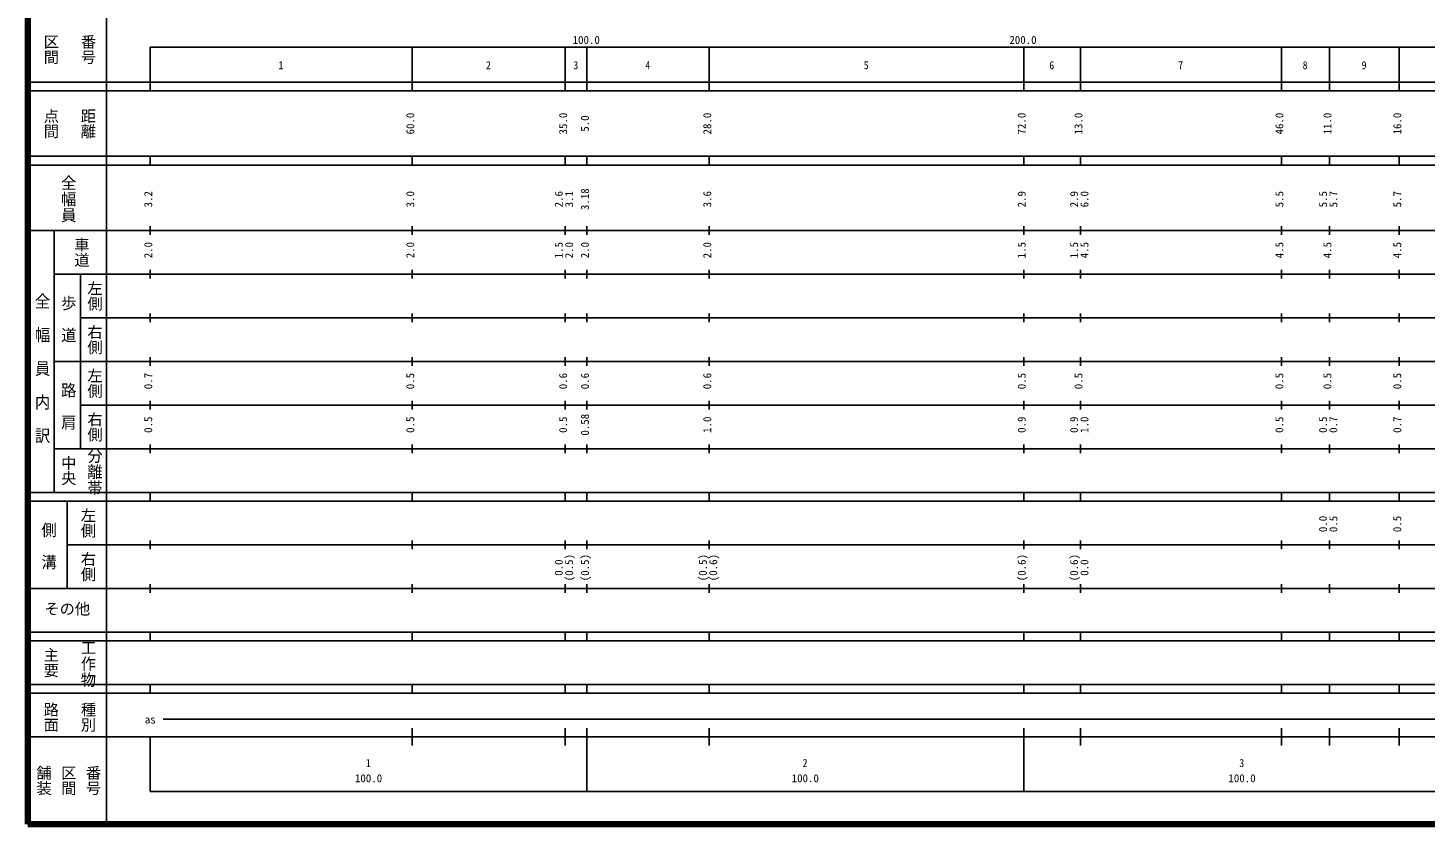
# Model space of a CAD drawing. Units: millimetres on the paper, enlarged 1000 times. Extents: x 40000 to 680000, y 20000 to 380000.
# Drawn here: x 40000 to 359902, y 20000 to 202409 of the extents above; entities that cross this region are included whole.
import ezdxf
from ezdxf.enums import TextEntityAlignment as Align

# ---------------------------------------------------------------- set-up
doc = ezdxf.new("R2010")
doc.units = ezdxf.units.MM
doc.header["$LTSCALE"] = 1000
doc.layers.add('M-TTL', color=2, linetype='Continuous', lineweight=140)
doc.layers.add('M-TTL-BAND', color=7, linetype='Continuous', lineweight=25)
doc.styles.add('@ＭＳ 明朝', font='')
doc.styles.add('ＭＳ ゴシック', font='')
doc.styles.get('@ＭＳ 明朝').set_extended_font_data('@MS Mincho')
doc.styles.get('ＭＳ ゴシック').set_extended_font_data('MS Gothic')

msp = doc.modelspace()

# ---------------------------------------------------------------- linework, layer by layer
at = {"layer": 'M-TTL'}
for p, q in [((40000, 380000), (40000, 20000)), ((40000, 20000), (680000, 20000))]:
    msp.add_line(p, q, dxfattribs=at)
at = {"layer": 'M-TTL-BAND'}
for p, q in [((58000, 370000), (58000, 20000)), ((68000, 198000), (579000, 198000)), ((68000, 198000), (68000, 188000)), ((128000, 188000), (128000, 198000)), ((163000, 188000), (163000, 198000)), ((168000, 188000), (168000, 198000)), ((196000, 188000), (196000, 198000)), ((268000, 188000), (268000, 198000)), ((281000, 188000), (281000, 198000)), ((327000, 188000), (327000, 198000)), ((338000, 188000), (338000, 198000)), ((354000, 188000), (354000, 198000)), ((40000, 190000), (579000, 190000)), ((40000, 188000), (579000, 188000)), ((40000, 173000), (579000, 173000)), ((68000, 171000), (68000, 173000)), ((128000, 171000), (128000, 173000)), ((163000, 171000), (163000, 173000)), ((168000, 171000), (168000, 173000)), ((196000, 171000), (196000, 173000)), ((268000, 171000), (268000, 173000)), ((281000, 171000), (281000, 173000)), ((327000, 171000), (327000, 173000)), ((338000, 171000), (338000, 173000)), ((354000, 171000), (354000, 173000)), ((40000, 171000), (579000, 171000)), ((68000, 155000), (68000, 157000)), ((128000, 155000), (128000, 157000)), ((163000, 155000), (163000, 157000)), ((168000, 155000), (168000, 157000)), ((196000, 155000), (196000, 157000)), ((268000, 155000), (268000, 157000)), ((281000, 155000), (281000, 157000)), ((327000, 155000), (327000, 157000)), ((338000, 155000), (338000, 157000)), ((354000, 155000), (354000, 157000)), ((40000, 156000), (579000, 156000)), ((46000, 96000), (46000, 156000)), ((46000, 146000), (579000, 146000)), ((52000, 146000), (52000, 106000)), ((68000, 145000), (68000, 147000)), ((128000, 145000), (128000, 147000)), ((163000, 145000), (163000, 147000)), ((168000, 145000), (168000, 147000)), ((196000, 145000), (196000, 147000)), ((268000, 145000), (268000, 147000)), ((281000, 145000), (281000, 147000)), ((327000, 145000), (327000, 147000)), ((338000, 145000), (338000, 147000)), ((354000, 145000), (354000, 147000)), ((52000, 136000), (579000, 136000)), ((68000, 135000), (68000, 137000)), ((128000, 135000), (128000, 137000)), ((163000, 135000), (163000, 137000)), ((168000, 135000), (168000, 137000)), ((196000, 135000), (196000, 137000)), ((268000, 135000), (268000, 137000)), ((281000, 135000), (281000, 137000)), ((327000, 135000), (327000, 137000)), ((338000, 135000), (338000, 137000)), ((354000, 135000), (354000, 137000)), ((46000, 126000), (579000, 126000)), ((68000, 125000), (68000, 127000)), ((128000, 125000), (128000, 127000)), ((163000, 125000), (163000, 127000)), ((168000, 125000), (168000, 127000)), ((196000, 125000), (196000, 127000)), ((268000, 125000), (268000, 127000)), ((281000, 125000), (281000, 127000)), ((327000, 125000), (327000, 127000)), ((338000, 125000), (338000, 127000)), ((354000, 125000), (354000, 127000)), ((52000, 116000), (579000, 116000)), ((68000, 115000), (68000, 117000)), ((128000, 115000), (128000, 117000)), ((163000, 115000), (163000, 117000)), ((168000, 115000), (168000, 117000)), ((196000, 115000), (196000, 117000)), ((268000, 115000), (268000, 117000)), ((281000, 115000), (281000, 117000)), ((327000, 115000), (327000, 117000)), ((338000, 115000), (338000, 117000)), ((354000, 115000), (354000, 117000)), ((46000, 106000), (579000, 106000)), ((68000, 105000), (68000, 107000)), ((128000, 105000), (128000, 107000)), ((163000, 105000), (163000, 107000)), ((168000, 105000), (168000, 107000)), ((196000, 105000), (196000, 107000)), ((268000, 105000), (268000, 107000)), ((281000, 105000), (281000, 107000)), ((327000, 105000), (327000, 107000)), ((338000, 105000), (338000, 107000)), ((354000, 105000), (354000, 107000)), ((40000, 96000), (579000, 96000)), ((68000, 94000), (68000, 96000)), ((128000, 94000), (128000, 96000)), ((163000, 94000), (163000, 96000)), ((168000, 94000), (168000, 96000)), ((196000, 94000), (196000, 96000)), ((268000, 94000), (268000, 96000)), ((281000, 94000), (281000, 96000)), ((327000, 94000), (327000, 96000)), ((338000, 94000), (338000, 96000)), ((354000, 94000), (354000, 96000)), ((40000, 94000), (579000, 94000)), ((49000, 94000), (49000, 74000)), ((49000, 84000), (579000, 84000)), ((68000, 83000), (68000, 85000)), ((128000, 83000), (128000, 85000)), ((163000, 83000), (163000, 85000)), ((168000, 83000), (168000, 85000)), ((196000, 83000), (196000, 85000)), ((268000, 83000), (268000, 85000)), ((281000, 83000), (281000, 85000)), ((327000, 83000), (327000, 85000)), ((338000, 83000), (338000, 85000)), ((354000, 83000), (354000, 85000)), ((40000, 74000), (579000, 74000)), ((68000, 73000), (68000, 75000)), ((128000, 73000), (128000, 75000)), ((163000, 73000), (163000, 75000)), ((168000, 73000), (168000, 75000)), ((196000, 73000), (196000, 75000)), ((268000, 73000), (268000, 75000)), ((281000, 73000), (281000, 75000)), ((327000, 73000), (327000, 75000)), ((338000, 73000), (338000, 75000)), ((354000, 73000), (354000, 75000)), ((40000, 64000), (579000, 64000)), ((68000, 62000), (68000, 64000)), ((128000, 62000), (128000, 64000)), ((163000, 62000), (163000, 64000)), ((168000, 62000), (168000, 64000)), ((196000, 62000), (196000, 64000)), ((268000, 62000), (268000, 64000)), ((281000, 62000), (281000, 64000)), ((327000, 62000), (327000, 64000)), ((338000, 62000), (338000, 64000)), ((354000, 62000), (354000, 64000)), ((40000, 62000), (579000, 62000)), ((40000, 52000), (579000, 52000)), ((68000, 50000), (68000, 52000)), ((128000, 50000), (128000, 52000)), ((163000, 50000), (163000, 52000)), ((168000, 50000), (168000, 52000)), ((196000, 50000), (196000, 52000)), ((268000, 50000), (268000, 52000)), ((281000, 50000), (281000, 52000)), ((327000, 50000), (327000, 52000)), ((338000, 50000), (338000, 52000)), ((354000, 50000), (354000, 52000)), ((40000, 50000), (579000, 50000)), ((71000, 44000), (572000, 44000)), ((128000, 38000), (128000, 42000)), ((163000, 38000), (163000, 42000)), ((168000, 27500), (168000, 42000)), ((196000, 38000), (196000, 42000)), ((268000, 27500), (268000, 42000)), ((281000, 38000), (281000, 42000)), ((327000, 38000), (327000, 42000)), ((338000, 38000), (338000, 42000)), ((354000, 38000), (354000, 42000)), ((40000, 40000), (579000, 40000)), ((68000, 40000), (68000, 27500)), ((68000, 27500), (579000, 27500))]:
    msp.add_line(p, q, dxfattribs=at)

# ---------------------------------------------------------------- texts
for s, height, rotation, style, p in [('区間', 2566, 270, '@ＭＳ 明朝', (43250, 201000)), ('番号', 2566, 270, '@ＭＳ 明朝', (51750, 201000)), ('点間', 2566, 270, '@ＭＳ 明朝', (43250, 184000)), ('距離', 2566, 270, '@ＭＳ 明朝', (51750, 184000)), ('60.0', 1833, 90, 'ＭＳ ゴシック', (129000, 178000)), ('35.0', 1833, 90, 'ＭＳ ゴシック', (164000, 178000)), ('28.0', 1833, 90, 'ＭＳ ゴシック', (197000, 178000)), ('72.0', 1833, 90, 'ＭＳ ゴシック', (269000, 178000)), ('13.0', 1833, 90, 'ＭＳ ゴシック', (282000, 178000)), ('46.0', 1833, 90, 'ＭＳ ゴシック', (328000, 178000)), ('11.0', 1833, 90, 'ＭＳ ゴシック', (339000, 178000)), ('16.0', 1833, 90, 'ＭＳ ゴシック', (355000, 178000)), ('5.0', 1833, 90, 'ＭＳ ゴシック', (169000, 178625)), ('3.2', 1833, 90, 'ＭＳ ゴシック', (69000, 161299)), ('3.0', 1833, 90, 'ＭＳ ゴシック', (129000, 161299)), ('2.6', 1833, 90, 'ＭＳ ゴシック', (163000, 161299)), ('3.1', 1833, 90, 'ＭＳ ゴシック', (165370, 161299)), ('3.18', 1833, 90, 'ＭＳ ゴシック', (169000, 160674)), ('3.6', 1833, 90, 'ＭＳ ゴシック', (197000, 161299)), ('2.9', 1833, 90, 'ＭＳ ゴシック', (269000, 161299)), ('2.9', 1833, 90, 'ＭＳ ゴシック', (281000, 161299)), ('6.0', 1833, 90, 'ＭＳ ゴシック', (283370, 161299)), ('5.5', 1833, 90, 'ＭＳ ゴシック', (328000, 161299)), ('5.5', 1833, 90, 'ＭＳ ゴシック', (338000, 161299)), ('5.7', 1833, 90, 'ＭＳ ゴシック', (340370, 161299)), ('5.7', 1833, 90, 'ＭＳ ゴシック', (355000, 161299)), ('車道', 2566, 270, '@ＭＳ 明朝', (50250, 154500)), ('2.0', 1833, 90, 'ＭＳ ゴシック', (69000, 149625)), ('2.0', 1833, 90, 'ＭＳ ゴシック', (129000, 149625)), ('1.5', 1833, 90, 'ＭＳ ゴシック', (163000, 149625)), ('2.0', 1833, 90, 'ＭＳ ゴシック', (165370, 149625)), ('2.0', 1833, 90, 'ＭＳ ゴシック', (169000, 149625)), ('2.0', 1833, 90, 'ＭＳ ゴシック', (197000, 149625)), ('1.5', 1833, 90, 'ＭＳ ゴシック', (269000, 149625)), ('1.5', 1833, 90, 'ＭＳ ゴシック', (281000, 149625)), ('4.5', 1833, 90, 'ＭＳ ゴシック', (283370, 149625)), ('4.5', 1833, 90, 'ＭＳ ゴシック', (328000, 149625)), ('4.5', 1833, 90, 'ＭＳ ゴシック', (339000, 149625)), ('4.5', 1833, 90, 'ＭＳ ゴシック', (355000, 149625)), ('左側', 2566, 270, '@ＭＳ 明朝', (53250, 144500)), ('右側', 2566, 270, '@ＭＳ 明朝', (53250, 134500)), ('左側', 2566, 270, '@ＭＳ 明朝', (53250, 124500)), ('0.7', 1833, 90, 'ＭＳ ゴシック', (69000, 119625)), ('0.5', 1833, 90, 'ＭＳ ゴシック', (129000, 119625)), ('0.6', 1833, 90, 'ＭＳ ゴシック', (164000, 119625)), ('0.6', 1833, 90, 'ＭＳ ゴシック', (169000, 119625)), ('0.6', 1833, 90, 'ＭＳ ゴシック', (197000, 119625)), ('0.5', 1833, 90, 'ＭＳ ゴシック', (269000, 119625)), ('0.5', 1833, 90, 'ＭＳ ゴシック', (282000, 119625)), ('0.5', 1833, 90, 'ＭＳ ゴシック', (328000, 119625)), ('0.5', 1833, 90, 'ＭＳ ゴシック', (339000, 119625)), ('0.5', 1833, 90, 'ＭＳ ゴシック', (355000, 119625)), ('右側', 2566, 270, '@ＭＳ 明朝', (53250, 114500)), ('0.5', 1833, 90, 'ＭＳ ゴシック', (69000, 109625)), ('0.5', 1833, 90, 'ＭＳ ゴシック', (129000, 109625)), ('0.5', 1833, 90, 'ＭＳ ゴシック', (164000, 109625)), ('0.58', 1833, 90, 'ＭＳ ゴシック', (169000, 109000)), ('1.0', 1833, 90, 'ＭＳ ゴシック', (197000, 109625)), ('0.9', 1833, 90, 'ＭＳ ゴシック', (269000, 109625)), ('0.9', 1833, 90, 'ＭＳ ゴシック', (281000, 109625)), ('1.0', 1833, 90, 'ＭＳ ゴシック', (283370, 109625)), ('0.5', 1833, 90, 'ＭＳ ゴシック', (328000, 109625)), ('0.5', 1833, 90, 'ＭＳ ゴシック', (338000, 109625)), ('0.7', 1833, 90, 'ＭＳ ゴシック', (340370, 109625)), ('0.7', 1833, 90, 'ＭＳ ゴシック', (355000, 109625)), ('中央', 2566, 270, '@ＭＳ 明朝', (47250, 104500)), ('左側', 2566, 270, '@ＭＳ 明朝', (51750, 92500)), ('0.0', 1833, 90, 'ＭＳ ゴシック', (338000, 86889)), ('0.5', 1833, 90, 'ＭＳ ゴシック', (340370, 86889)), ('0.5', 1833, 90, 'ＭＳ ゴシック', (355000, 86889)), ('右側', 2566, 270, '@ＭＳ 明朝', (51750, 82500)), ('0.0', 1833, 90, 'ＭＳ ゴシック', (163000, 76889)), ('(0.5)', 1833, 90, 'ＭＳ ゴシック', (165370, 75639)), ('(0.5)', 1833, 90, 'ＭＳ ゴシック', (169000, 75639)), ('(0.5)', 1833, 90, 'ＭＳ ゴシック', (196000, 75639)), ('(0.6)', 1833, 90, 'ＭＳ ゴシック', (198370, 75639)), ('(0.6)', 1833, 90, 'ＭＳ ゴシック', (269000, 75639)), ('(0.6)', 1833, 90, 'ＭＳ ゴシック', (281000, 75639)), ('0.0', 1833, 90, 'ＭＳ ゴシック', (283370, 76889)), ('主要', 2566, 270, '@ＭＳ 明朝', (43250, 60500)), ('路面', 2566, 270, '@ＭＳ 明朝', (43250, 48000)), ('種別', 2566, 270, '@ＭＳ 明朝', (51750, 48000)), ('舗装', 2566, 270, '@ＭＳ 明朝', (41583, 33500)), ('区間', 2566, 270, '@ＭＳ 明朝', (47250, 33500)), ('番号', 2566, 270, '@ＭＳ 明朝', (52917, 33500))]:
    msp.add_text(s, height=height, rotation=rotation, dxfattribs=dict(at, style=style)).set_placement(p, align=Align.BOTTOM_LEFT)
at = {"layer": 'M-TTL-BAND', "style": 'ＭＳ ゴシック'}
for s, height, p in [('100.0', 1833, (164719, 198195)), ('200.0', 1833, (264719, 198195)), ('その他', 2566, (43750, 67250)), ('as', 1833, (66750, 42500)), ('100.0', 1833, (114875, 29033)), ('100.0', 1833, (214875, 29033)), ('100.0', 1833, (314875, 29033))]:
    msp.add_text(s, height=height, dxfattribs=at).set_placement(p, align=Align.BOTTOM_LEFT)
at = {"layer": 'M-TTL-BAND', "style": 'ＭＳ ゴシック', "width": 0.9}
for s, p in [('1', (97375, 192405)), ('2', (144875, 192405)), ('3', (164875, 192405)), ('4', (181375, 192405)), ('5', (231375, 192405)), ('6', (273875, 192405)), ('7', (303375, 192405)), ('8', (331875, 192405)), ('9', (345375, 192405)), ('1', (117375, 32523)), ('2', (217375, 32523)), ('3', (317375, 32523))]:
    msp.add_text(s, height=1833, dxfattribs=at).set_placement(p, align=Align.BOTTOM_LEFT)
at = {"layer": 'M-TTL-BAND', "style": '@ＭＳ 明朝'}
for s, width, p in [('全幅員', 1.05, (47250, 168750)), ('全\u3000幅\u3000員\u3000内\u3000訳', 1.1, (41250, 141750)), ('歩\u3000道', 1.05, (47250, 141250)), ('路\u3000肩', 1.05, (47250, 121250)), ('分離帯', 1.05, (53250, 106250)), ('側\u3000溝', 1.05, (42750, 89250)), ('工作物', 1.05, (51750, 62250))]:
    msp.add_text(s, height=2566, rotation=270, dxfattribs=dict(at, width=width)).set_placement(p, align=Align.BOTTOM_LEFT)

doc.saveas('drawing.dxf')
